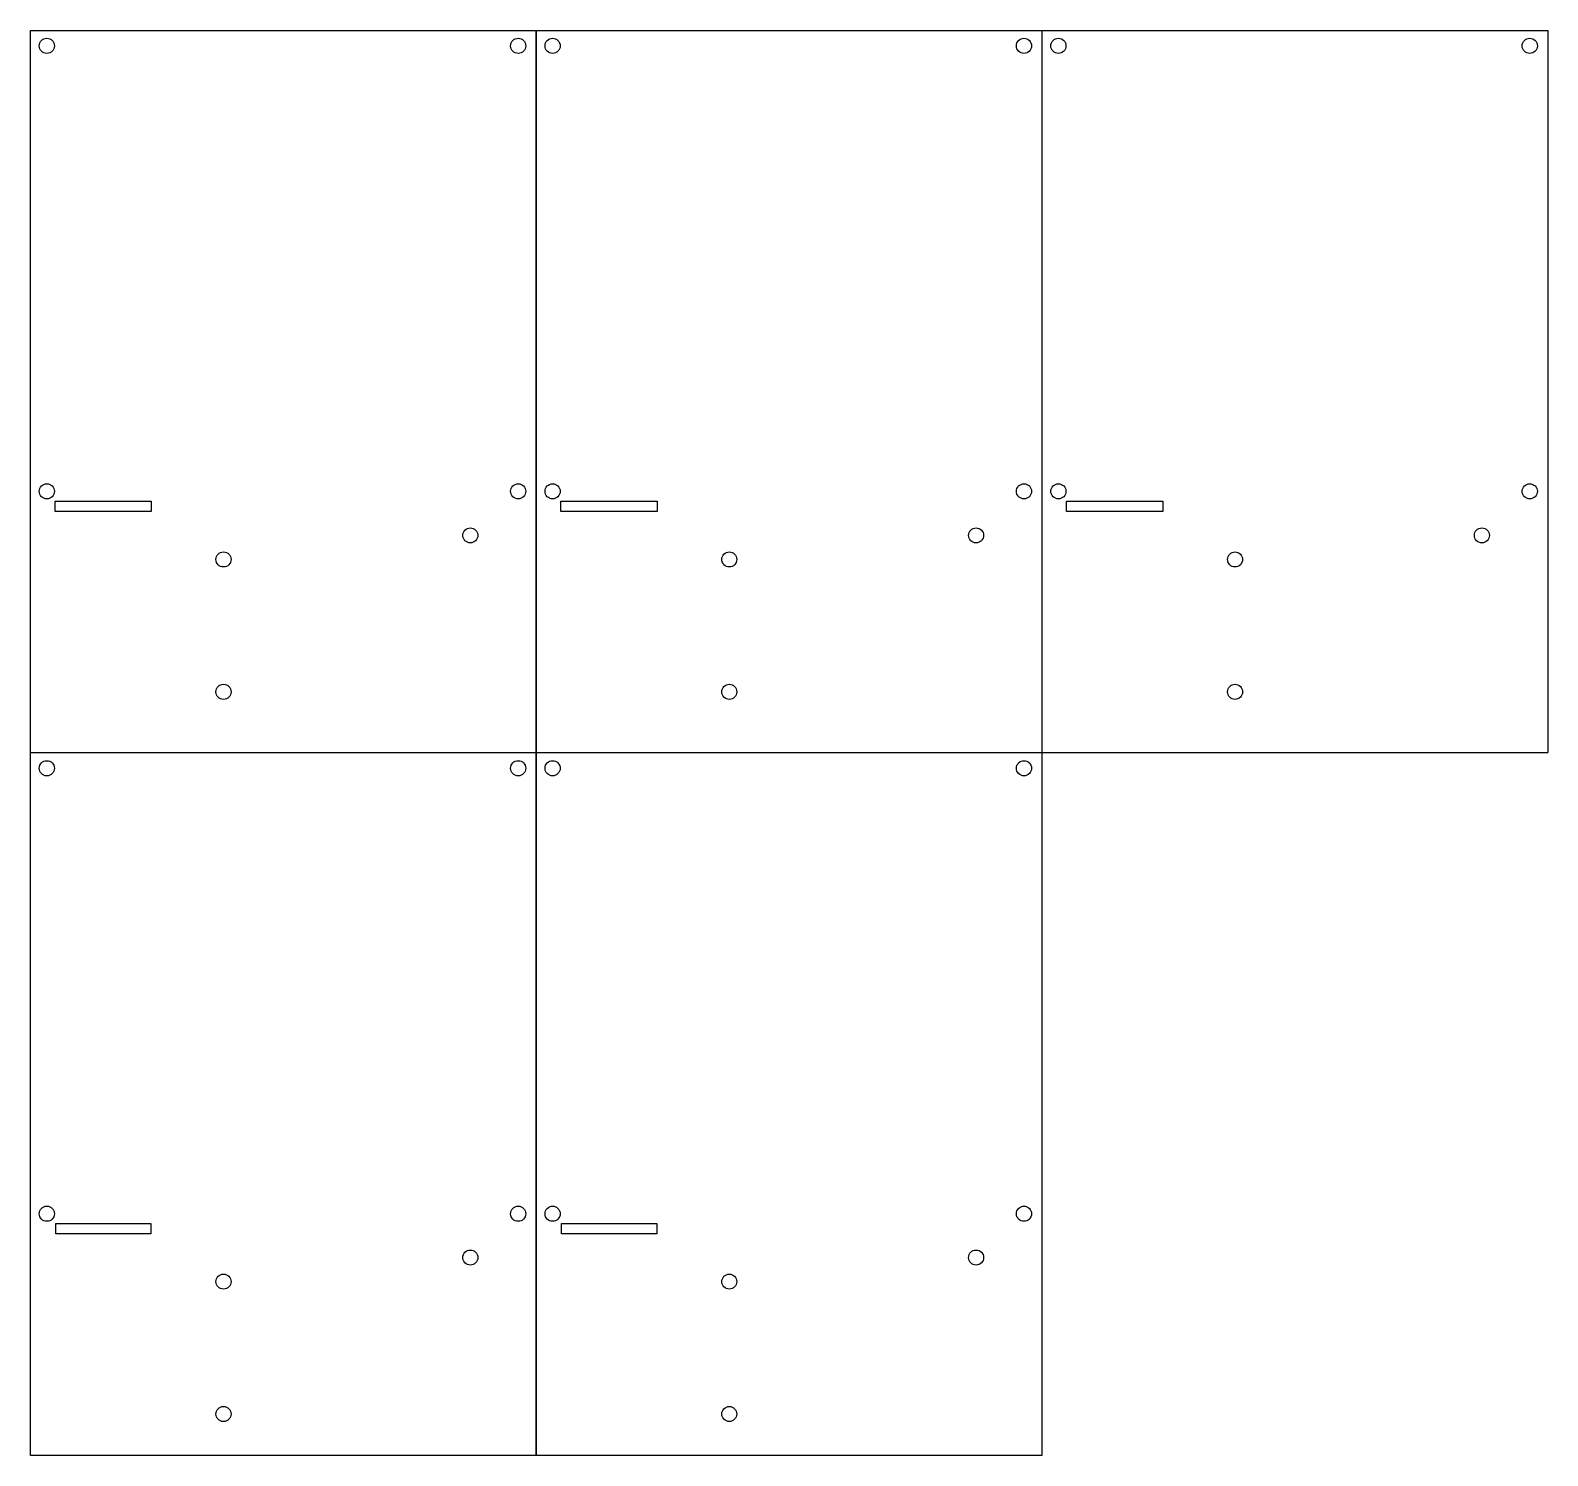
# Model space of a CAD drawing. Header units: inches. Extents: x 0.2 to 12.8, y -12 to -0.2.
import ezdxf

# ---------------------------------------------------------------- set-up
doc = ezdxf.new("R2010")
doc.units = ezdxf.units.IN
doc.layers.get('0').update_dxf_attribs({"linetype": 'CONTINUOUS'})

msp = doc.modelspace()

# ---------------------------------------------------------------- linework, layer by layer
for p, q in [((8.585, -0.179), (12.788, -0.179)), ((12.788, -0.179), (12.788, -6.179)), ((0.179, -6.179), (4.382, -6.179)), ((4.382, -6.179), (8.585, -6.179)), ((8.585, -6.179), (12.788, -6.179))]:
    msp.add_line(p, q)
for points in [[(0.179, -0.179), (4.382, -0.179), (4.382, -12.021), (0.179, -12.021)], [(8.585, -12.021), (4.382, -12.021), (4.382, -0.179), (8.585, -0.179)], [(0.384, -4.092), (1.184, -4.092), (1.184, -4.177), (0.384, -4.177)], [(4.587, -4.177), (4.587, -4.092), (5.387, -4.092), (5.387, -4.177)], [(8.79, -4.177), (8.79, -4.092), (9.59, -4.092), (9.59, -4.177)], [(0.392, -10.178), (0.392, -10.091), (1.181, -10.091), (1.181, -10.178)], [(4.594, -10.178), (4.594, -10.091), (5.384, -10.091), (5.384, -10.178)]]:
    msp.add_lwpolyline(points, close=True)
for centre, radius in [((0.316, -0.308), 0.063), ((4.233, -0.308), 0.063), ((4.519, -0.308), 0.063), ((8.436, -0.308), 0.063), ((8.722, -0.308), 0.063), ((12.639, -0.308), 0.063), ((0.316, -4.009), 0.063), ((4.233, -4.009), 0.063), ((4.519, -4.009), 0.063), ((8.436, -4.009), 0.063), ((8.722, -4.009), 0.063), ((12.639, -4.009), 0.063), ((3.835, -4.375), 0.0625), ((8.038, -4.375), 0.0625), ((12.241, -4.375), 0.0625), ((1.784, -4.575), 0.0625), ((5.987, -4.575), 0.0625), ((10.19, -4.575), 0.0625), ((1.784, -5.675), 0.0625), ((5.987, -5.675), 0.0625), ((10.19, -5.675), 0.0625), ((0.316, -6.31), 0.063), ((4.233, -6.31), 0.063), ((4.519, -6.31), 0.063), ((8.436, -6.31), 0.063), ((0.316, -10.011), 0.063), ((4.233, -10.011), 0.063), ((4.519, -10.011), 0.063), ((8.436, -10.011), 0.063), ((3.835, -10.375), 0.0625), ((8.038, -10.375), 0.0625), ((1.784, -10.575), 0.0625), ((5.987, -10.575), 0.0625), ((1.784, -11.675), 0.0625), ((5.987, -11.675), 0.0625)]:
    msp.add_circle(centre, radius)

doc.saveas('drawing.dxf')
